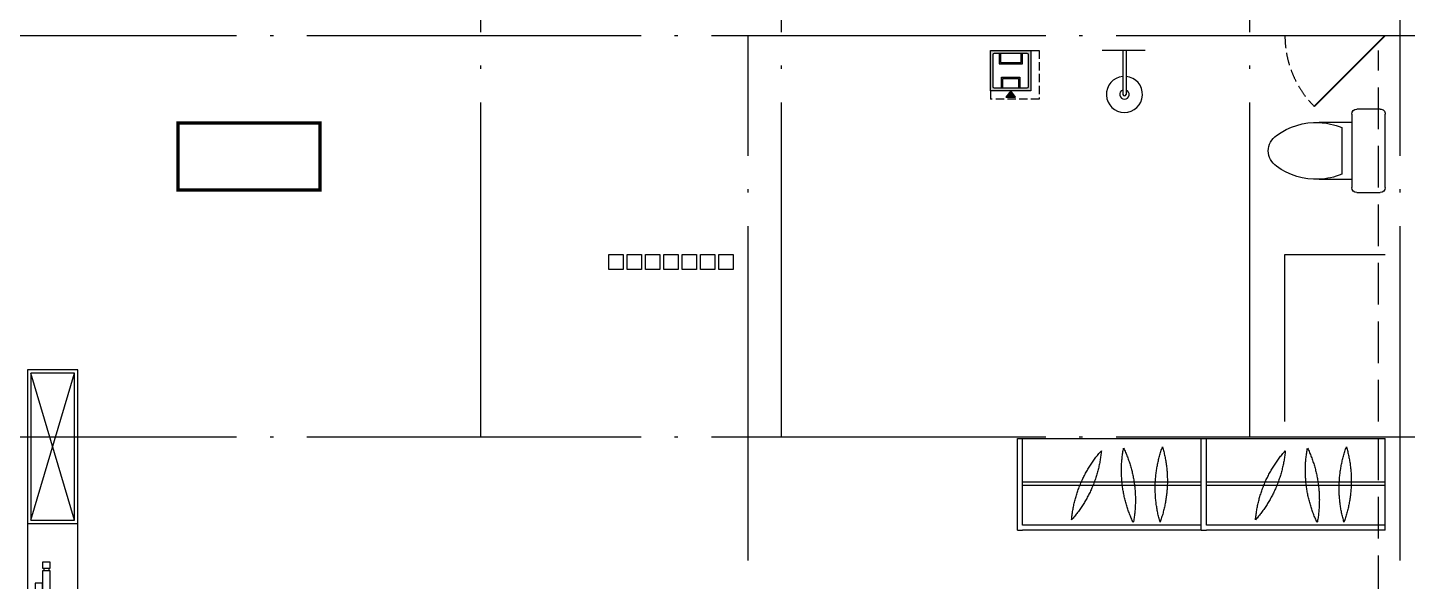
# Model space of a CAD drawing. Extents: x 23000734 to 24262965, y -11528137 to -9789882.
# Drawn here: x 24199305 to 24207557, y -10048705 to -10045392 of the extents above; entities that cross this region are included whole.
import ezdxf

# ---------------------------------------------------------------- set-up
doc = ezdxf.new("R2010")
doc.units = 0
doc.header["$LTSCALE"] = 1000
for name, pattern in [('DASH', [0.35, 0.25, -0.1]), ('DASHDOTX2', [50.8, 25.4, -12.7, 0, -12.7]), ('DOTE', [2.4200000000000004, 2, -0.2, 0.02, -0.2])]:
    doc.linetypes.add(name, pattern=pattern)
for name, color, linetype in [('0-厨卫洁具', 95, 'Continuous'), ('0-开启示意', 154, 'Continuous'), ('A-SURFACE', 6, 'Continuous'), ('A-活动家具', 8, 'Continuous'), ('B-家具', 167, 'DASHDOTX2'), ('DOTE', 249, 'DOTE'), ('text_房间名称', 255, 'Continuous')]:
    doc.layers.add(name, color=color, linetype=linetype)

# ---------------------------------------------------------------- blocks, each defined once
blk = doc.blocks.new('客厅电视')
at = {"layer": 'B-家具'}
for p, q in [((23188.14249592018, 22787.39093441097), (23488.14249592018, 22787.39093441097)), ((23353.81299485546, 22520.07750156242), (23353.81299485546, 22557.39093439747)), ((23353.81299485546, 22557.39093439747), (23398.58911425713, 22557.39093439747)), ((23398.58911425713, 22557.39093439747), (23398.58911425713, 22520.07750156242)), ((23398.58911425713, 22520.07750156242), (23353.81299485546, 22520.07750156242)), ((23398.58911425713, 22505.15212842869), (23353.81299485546, 22505.15212842869)), ((23353.81299485546, 22505.15212842869), (23353.81299485546, 21609.62974039558)), ((23361.27568142232, 22520.07750156242), (23361.27568142232, 22505.15212842869)), ((23391.12642769027, 22520.07750156242), (23391.12642769027, 22505.15212842869)), ((23398.58911425713, 21609.62974039558), (23398.58911425713, 22505.15212842869)), ((23443.36523365881, 22430.52526275907), (23398.58911425713, 22430.52526275907)), ((23398.58911425713, 22430.52526275907), (23398.58911425713, 21684.2566060652)), ((23443.36523365881, 21684.2566060652), (23443.36523365881, 22430.52526275907)), ((23488.14135306049, 22318.58496425534), (23443.36523365881, 22393.21182992449)), ((23443.36523365881, 22393.21182992449), (23443.36523365881, 21721.57003889978)), ((23488.14135306049, 21796.1969045694), (23488.14135306049, 22318.58496425534)), ((23443.36523365881, 21721.57003889978), (23488.14135306049, 21796.1969045694)), ((23398.58911425713, 21684.2566060652), (23443.36523365881, 21684.2566060652)), ((23353.81299485546, 21609.62974039558), (23398.58911425713, 21609.62974039558)), ((23398.58911425713, 21594.70436726185), (23353.81299485546, 21594.70436726185)), ((23353.81299485546, 21594.70436726185), (23353.81299485546, 21557.39093442727)), ((23353.81299485546, 21557.39093442727), (23398.58911425713, 21557.39093442727)), ((23361.27568142232, 21594.70436726185), (23361.27568142232, 21609.62974039558)), ((23391.12642769027, 21594.70436726185), (23391.12642769027, 21609.62974039558)), ((23398.58911425713, 21557.39093442727), (23398.58911425713, 21594.70436726185)), ((23488.14249592018, 21327.39093441097), (23188.14249592018, 21327.39093441097))]:
    blk.add_line(p, q, dxfattribs=at)
for points in [[(23488.14249592018, 23707.39093441097), (23188.14249592018, 23707.39093441097), (23188.14249592018, 20407.39093441097), (23488.14249591646, 20407.39093690459), (23488.14249591646, 23707.39093441097)], [(23468.14249591646, 22807.39093441097), (23208.14249592018, 23687.39093441097)], [(23208.14249592018, 22807.39093441097), (23468.14249591646, 23687.39093441097)], [(23468.14249591646, 21307.39093441097), (23208.14249592018, 21307.39093441097), (23208.14249592018, 20427.39093457721), (23468.14249591646, 20427.39093673835), (23468.14249591646, 21307.39093441097), (23208.14249592018, 20427.39093441097)], [(23208.14249592018, 21307.39093441097), (23468.14249591646, 20427.39093441097)]]:
    blk.add_lwpolyline(points, dxfattribs=at)
blk.add_lwpolyline([(23468.14249591646, 22807.39093441097), (23468.14249591646, 23687.39093441097), (23208.14249592018, 23687.39093441097), (23208.14249592018, 22807.39093441097)], close=True, dxfattribs=at)
blk = doc.blocks.new('衣柜2')
at = {"layer": 'B-家具'}
for p, q in [((1099.999999997206, 0.004932847106829286), (0, 0)), ((0, -549.9704029178247), (0, 0)), ((1069.999999997206, -519.9946948308498), (1069.999999997206, 0.004932846873998642)), ((1099.999999997206, -549.9950671528932), (1099.999999997206, 0.004932847106829286)), ((1069.999999997206, -260.313225468155), (0, -260.2761479374021)), ((1069.999999997206, -280.313225468155), (0, -280.2761479374021)), ((0, -519.9704005704261), (1069.999999997206, -519.9946948308498)), ((0, -549.9704029178247), (1069.999999997206, -549.9944407125004)), ((1099.999999997206, -549.9950671528932), (1069.999999997206, -549.995067153126))]:
    blk.add_line(p, q, dxfattribs=at)
for centre, radius, start, end in [((924.2857419811189, -254.016278053401), 721.1249996643178, 163.6588415906014, 200.0199492914327), ((-445.2582041444257, -297.9985522048082), 721.1249997186434, 343.6588415906014, 20.01994929143273), ((1115.349151930306, -369.5035684311297), 721.1249996643178, 154.3888247271672, 190.7499324099368), ((-243.3937436696142, -192.2952038864605), 721.1249997186434, 334.3888247271671, 10.74993240993684), ((57.92103770608082, -552.0552074338775), 721.1249997186434, 5.141753865453178, 41.50286156713025), ((1316.211073339451, -9.569035227876157), 721.1249996643178, 185.1417538654532, 221.5028615671303)]:
    blk.add_arc(centre, radius, start, end, dxfattribs=at)
blk = doc.blocks.new('A$C5E80688F')
at = {"layer": 'B-家具'}
for points in [[(7103.457068901509, -140), (7103.457068536431, -50), (7188.819963019341, -50), (7188.81996338442, -140)], [(7213.15374173224, -140), (7213.153741367161, -50), (7298.516635850072, -50), (7298.51663621515, -140)], [(7322.85041456297, -139.9999991096556), (7322.850414197892, -49.99999911151826), (7408.213308680803, -49.99999911151826), (7408.213309045881, -139.9999991096556)], [(7432.547087393701, -139.9999991096556), (7432.547087028623, -49.99999911151826), (7517.909981507808, -49.99999911151826), (7517.909981872886, -139.9999991096556)], [(7542.243760220706, -139.9999982211739), (7542.243759855628, -49.99999822117388), (7627.606654338539, -49.99999822117388), (7627.606654703617, -139.9999982211739)], [(7651.940433051437, -139.9999982211739), (7651.940432686359, -49.99999822117388), (7737.303327169269, -49.99999822117388), (7737.303327534348, -139.9999982211739)], [(7761.637105882168, -139.9999982211739), (7761.637105517089, -49.99999822117388), (7847, -49.99999822117388), (7847.000000365078, -139.9999982211739)]]:
    blk.add_lwpolyline(points, close=True, dxfattribs=at)
at = {"layer": 'A-活动家具', "extrusion": (0, 0, -1), "xscale": -1, "zscale": -1, "rotation": 180}
blk.add_blockref('客厅电视', (-27115.14249591529, 19667.39093441144), dxfattribs=at)
at = {"layer": 'A-活动家具', "xscale": -1}
for p in [(10647.00000000373, -1150.00393506512), (11747, -1150.00393506512)]:
    blk.add_blockref('衣柜2', p, dxfattribs=at)
blk = doc.blocks.new('A$C06A70365')
at = {"layer": '0-厨卫洁具'}
h = blk.add_hatch(color=256, dxfattribs=at)
h.paths.add_polyline_path([(-114.5, 159), (-114.5, -81), (125.5, -81), (125.5, 159)])
edge = h.paths.add_edge_path(flags=16)
edge.add_arc((-91.5, 136), 8, 90, 180, ccw=False)
edge.add_line((-91.5, 144), (102.5, 144))
edge.add_arc((102.5, 136), 8, 0, 90, ccw=False)
edge.add_line((110.5, 136), (110.5, -58))
edge.add_arc((102.5, -58), 8, -90, 0, ccw=False)
edge.add_line((102.5, -66), (-91.5, -66))
edge.add_arc((-91.5, -58), 8, 180, 270, ccw=False)
edge.add_line((-99.5, -58), (-99.5, 136))
for points in [[(-42.5, -8), (-42.5, 86), (-99.5, 86), (-99.5, 94), (-34.5, 94), (-34.5, -16), (-99.5, -16), (-99.5, -8)], [(53.5, -23), (110.5, -23), (110.5, -31), (45.5, -31), (45.5, 109), (110.5, 109), (110.5, 101), (53.5, 101)], [(-152.8999999985099, 67.79999999888241), (-152.8999999985099, 10.19999999925494), (-114.5, 39)]]:
    blk.add_hatch(color=256, dxfattribs=at).paths.add_polyline_path(points)
at = {"layer": '0-厨卫洁具', "linetype": 'DASH', "ltscale": 0.2}
blk.add_lwpolyline([(125.5, -131), (-164.5, -131), (-164.5, 159)], dxfattribs=at)
at = {"layer": '0-厨卫洁具'}
for points in [[(-114.5, 159), (-164.5, 159)], [(-99.5, 94), (-34.5, 94), (-34.5, -16), (-99.5, -16)], [(-99.5, 86), (-42.5, 86), (-42.5, -8), (-99.5, -8)], [(110.5, 109), (45.5, 109), (45.5, -31), (110.5, -31)], [(110.5, 101), (53.5, 101), (53.5, -23), (110.5, -23)], [(125.5, -81), (125.5, -131)]]:
    blk.add_lwpolyline(points, dxfattribs=at)
for points in [[(125.5, 159), (125.5, -81), (-114.5, -81), (-114.5, 159)], [(-152.8999999985099, 67.79999999888241), (-152.8999999985099, 10.19999999925494), (-114.5, 39)]]:
    blk.add_lwpolyline(points, close=True, dxfattribs=at)
blk.add_lwpolyline([(110.5, 136), (110.5, -58, -0.414213562373095), (102.5, -66), (-91.5, -66, -0.414213562373095), (-99.5, -58), (-99.5, 136, -0.414213562373095), (-91.5, 144), (102.5, 144, -0.414213562373095)], format="xyb", close=True, dxfattribs=at)
blk = doc.blocks.new('_E39XBF')
at = {"layer": '0-厨卫洁具', "linetype": 'Continuous'}
for p, q in [((-169.7498989044689, 200), (-169.7498989044689, 395.1982693806349)), ((169.7498989045853, 395.1982694187027), (169.7498989045853, 200)), ((-139.7498989044689, 260.397798631544), (139.7498989045853, 260.3977986315149)), ((-250, 30), (-250, 170)), ((-220, 200), (-169.7498989044689, 200)), ((-169.7498989044689, 200), (169.7498989045853, 200)), ((169.7498989045853, 200), (220, 200)), ((250, 170), (250, 30)), ((220, 0), (-220, 0))]:
    blk.add_line(p, q, dxfattribs=at)
for centre, radius, start, end in [((0, 589.5585712347529), 109.7823411183032, 33.45085782603041, 146.5491421739696), ((227.3882324694423, 412.8433152033249), 397.5299272150959, 143.3618551252769, 182.5440070072476), ((-227.3882324694423, 412.8433152033831), 397.5299272150663, 357.4559929977501, 36.63814487472313), ((227.3882324694423, 412.8433152033249), 397.5299272150969, 182.5440070072476, 202.549524671533), ((-227.3882324694423, 412.8433152033831), 397.5299272151125, 337.450475328467, 357.4559929977501), ((-220, 170), 30, 90, 180), ((220, 170), 30, 0, 90), ((-220, 30), 30, 180, 270), ((220, 30), 30, 270, 0)]:
    blk.add_arc(centre, radius, start, end, dxfattribs=at)
blk = doc.blocks.new('A$C2A163BE1')
at = {"layer": '0-厨卫洁具'}
blk.add_line((9965.000001102686, 1290.500000296161), (9945.000001102686, 1290.500000378117), dxfattribs=at)
for points in [[(10078.58507814631, 1290.499999815598), (9822.14604043588, 1290.500000899658)], [(9945.000001102686, 1290.500000378117), (9944.999999988824, 1027.222698843107)], [(9965.000001102686, 1290.500000296161), (9964.999999988824, 1027.22269876115)], [(10914.99999999627, -929.5), (10914.99999999627, 70.5), (11514.99999999627, 70.5)]]:
    blk.add_lwpolyline(points, dxfattribs=at)
for centre, radius, start, end in [((9954.99999999255, 1028.014425063506), 108.1369439929635, 95.30602723786785, 84.69397233707456), ((9954.99999999255, 1028.014425063506), 28.32655449442026, 110.6724886847759, 69.32751084047199), ((9955.000000003725, 1030.325501626357), 10.47030970714016, 197.2380855756049, 342.7619134824667)]:
    blk.add_arc(centre, radius, start, end, dxfattribs=at)
at = {"rotation": 90}
blk.add_blockref('A$C06A70365', (9314, 1165.000019004568), dxfattribs=at)
at = {"layer": '0-厨卫洁具', "extrusion": (0, 0, -1), "zscale": -1, "rotation": 270}
blk.add_blockref('_E39XBF', (-11515.00000000373, 690.5), dxfattribs=at)
blk = doc.blocks.new('KC')
at = {"layer": '0-开启示意', "linetype": 'DASH', "ltscale": 0.3, "const_width": 10}
blk.add_lwpolyline([(245355.2100543217, 107837.9834782778), (244930.9459856096, 107413.7194095703)], dxfattribs=at)
at = {"layer": '0-开启示意', "linetype": 'DASH', "ltscale": 0.3}
blk.add_lwpolyline([(245355.21005432, 107837.9834782821), (244930.9459856096, 107413.7194095703)], dxfattribs=at)
blk.add_arc((245355.2100543217, 107837.9834782821), 600, 179.9999999999959, 224.9999999996552, dxfattribs=at)
blk = doc.blocks.new('A$C35AB33C4')
at = {"layer": '0-开启示意'}
blk.add_blockref('KC', (-230653.7100543231, -106847.9834782779), dxfattribs=at)

msp = doc.modelspace()

# ---------------------------------------------------------------- linework, layer by layer
at = {"layer": 'A-SURFACE', "linetype": 'DASH', "lineweight": 30}
msp.add_lwpolyline([(24207384.72500861, -10051949.56526443), (24207384.72500861, -10045529.56527778)], dxfattribs=at)
at = {"layer": 'DOTE'}
for p, q in [((24202014.72500861, -10047839.56526094), (24202014.72500861, -10037439.56526094)), ((24203814.72500861, -10047839.56526094), (24203814.72500861, -10037439.56526094)), ((24206614.72500861, -10047839.56526094), (24206614.72500861, -10037439.56526094)), ((24207514.72500861, -10055839.56526094), (24207514.72500861, -10037439.56526094)), ((24181614.72500861, -10045439.56526094), (24257114.72500861, -10045439.56526094)), ((24203614.72500861, -10055839.56526094), (24203614.72500861, -10045439.56526094)), ((24181614.72500861, -10047839.56526094), (24257114.72500861, -10047839.56526094))]:
    msp.add_line(p, q, dxfattribs=at)
at = {"layer": 'text_房间名称', "color": 6, "linetype": 'DASH', "const_width": 19.99999999999999}
msp.add_lwpolyline([(24200204.7561254, -10045963.77033076), (24201053.69389182, -10045963.77033076), (24201053.69391444, -10046363.59459541), (24200204.75614825, -10046363.59459541)], close=True, dxfattribs=at)

# ---------------------------------------------------------------- block references
for name, p in [('A$C35AB33C4', (24192723.22500861, -10046429.56526094)), ('A$C2A163BE1', (24195909.72500861, -10046820.06526094)), ('A$C5E80688F', (24195677.72500861, -10046699.56526094))]:
    msp.add_blockref(name, p)

doc.saveas('drawing.dxf')
